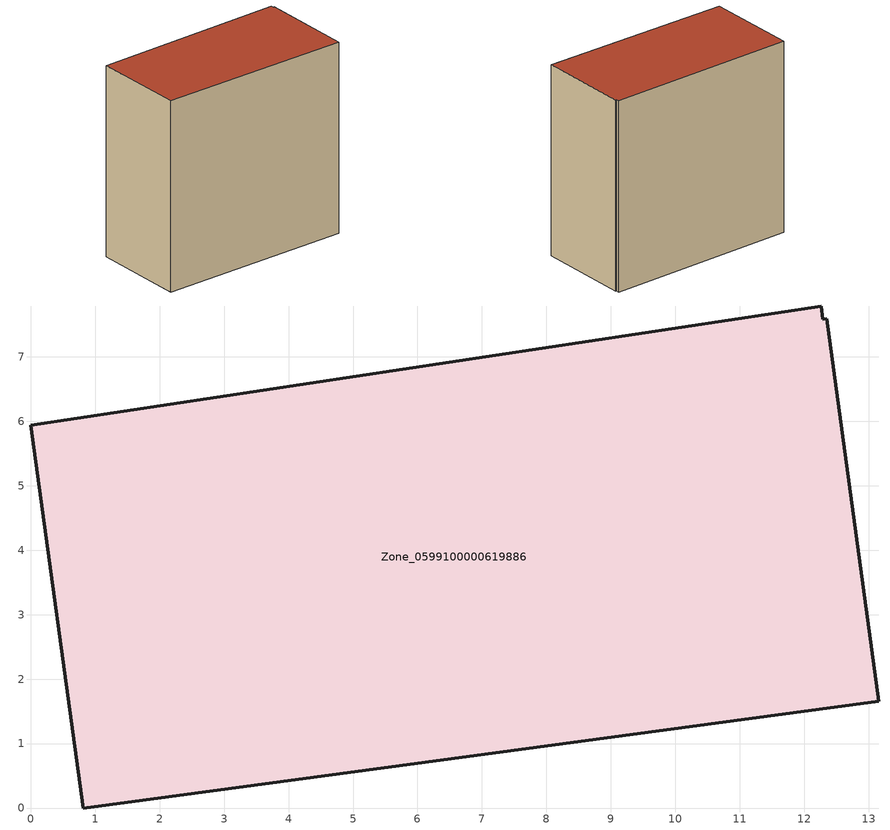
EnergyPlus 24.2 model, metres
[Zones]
Zone_0599100000619886
 floor ground (C_G): 12.35,7.6 13.16,1.66 0.81,0 0,5.94 12.26,7.79 12.29,7.59 z0
 wall outside (C_F): 0.81,0 13.16,1.66 12.35,7.6 12.29,7.59 12.26,7.79 0,5.94 0.81,0 z0:12.3
 roof outside (C_R): 13.16,1.66 12.35,7.6 12.29,7.59 12.26,7.79 0,5.94 0.81,0 z12.3
[BUILDING]
Pand.0599100000619886: North Axis=0; Terrain=City; Loads Convergence Tolerance Value=0.04; Temperature Convergence Tolerance Value=0.4; Solar Distribution=FullExterior; Maximum Number of Warmup Days=25; Minimum Number of Warmup Days=1
[Site:Location]
Rotterdam.The.Hague.AP_ZH_NLD Design_Conditions: Latitude=51.96; Longitude=4.45; Time Zone=1; Elevation=-4.5
[SITE:GROUNDTEMPERATURE:BUILDINGSURFACE]
18, 18, 18, 18, 18, 18, 18, 18, 18, 18, 18, 18
[MATERIAL] Thermal Absorptance=0.9; Solar Absorptance=0.7; Visible Absorptance=0.7
Name | Roughness | Thickness | Conductivity | Density | Specific Heat
G.TI.1946 | MediumSmooth | 0.15 | 1 | 540 | 1210
F.TI.1946 | Rough | 0.3 | 0.857143 | 1920 | 840
R.TI.1946 | MediumRough | 0.2 | 0.1 | 1500 | 1000
[CONSTRUCTION]
C_G: G.TI.1946
C_F: F.TI.1946
C_R: R.TI.1946
[ZONE]
Zone_0599100000619886: Type=1; Multiplier=1; Ceiling Height=Autocalculate; Volume=Autocalculate; Floor Area=autocalculate; Part of Total Floor Area=Yes
[ZONEINFILTRATION:DESIGNFLOWRATE]
Infil_Zone_0599100000619886: Zone or ZoneList or Space or SpaceList=Zone_0599100000619886; Schedule=AlwaysOn; Design Flow Rate Calculation Method=Flow/Area; Flow Rate per Floor Area=0.003; Constant Term Coefficient=1; Temperature Term Coefficient=0; Velocity Term Coefficient=0; Velocity Squared Term Coefficient=0
[HVACTEMPLATE:ZONE:IDEALLOADSAIRSYSTEM]
Zone_0599100000619886: Maximum Heating Supply Air Temperature=50; Minimum Cooling Supply Air Temperature=13; Maximum Heating Supply Air Humidity Ratio=0.0156; Minimum Cooling Supply Air Humidity Ratio=0.0077; Heating Limit=NoLimit; Cooling Limit=NoLimit; Dehumidification Control Type=ConstantSensibleHeatRatio; Cooling Sensible Heat Ratio=0.7; Dehumidification Setpoint=60; Humidification Control Type=None; Humidification Setpoint=30; Outdoor Air Method=None; Outdoor Air Flow Rate per Person=0.00944; Outdoor Air Flow Rate per Zone Floor Area=0; Outdoor Air Flow Rate per Zone=0; Demand Controlled Ventilation Type=None; Outdoor Air Economizer Type=NoEconomizer; Heat Recovery Type=None; Sensible Heat Recovery Effectiveness=0.7; Latent Heat Recovery Effectiveness=0.65
[ZONECONTROL:THERMOSTAT]
ThermostatControl_Zone_0599100000619886: Zone or ZoneList=Zone_0599100000619886; Control Type Schedule=DualSetpointControlType; Control 1=Thermostat_Zone_0599100000619886; Temperature Difference Between Cutout And Setpoint=0
[THERMOSTATSETPOINT:DUALSETPOINT]
Thermostat_Zone_0599100000619886: Heating Setpoint Temperature Schedule=HeatingSetpoint_Zone_0599100000619886; Cooling Setpoint Temperature Schedule=CoolingSetpoint_Zone_0599100000619886
[SCHEDULE:COMPACT]
HeatingSetpoint_Zone_0599100000619886: Through: 12/31, For: AllDays, Until: 24:00, 21
CoolingSetpoint_Zone_0599100000619886: Through: 12/31, For: AllDays, Until: 24:00, 24
DualSetpointControlType: Through: 12/31, For: AllDays, Until: 24:00, 4
AlwaysOn: Through: 12/31, For: AllDays, Until: 24:00, 1
